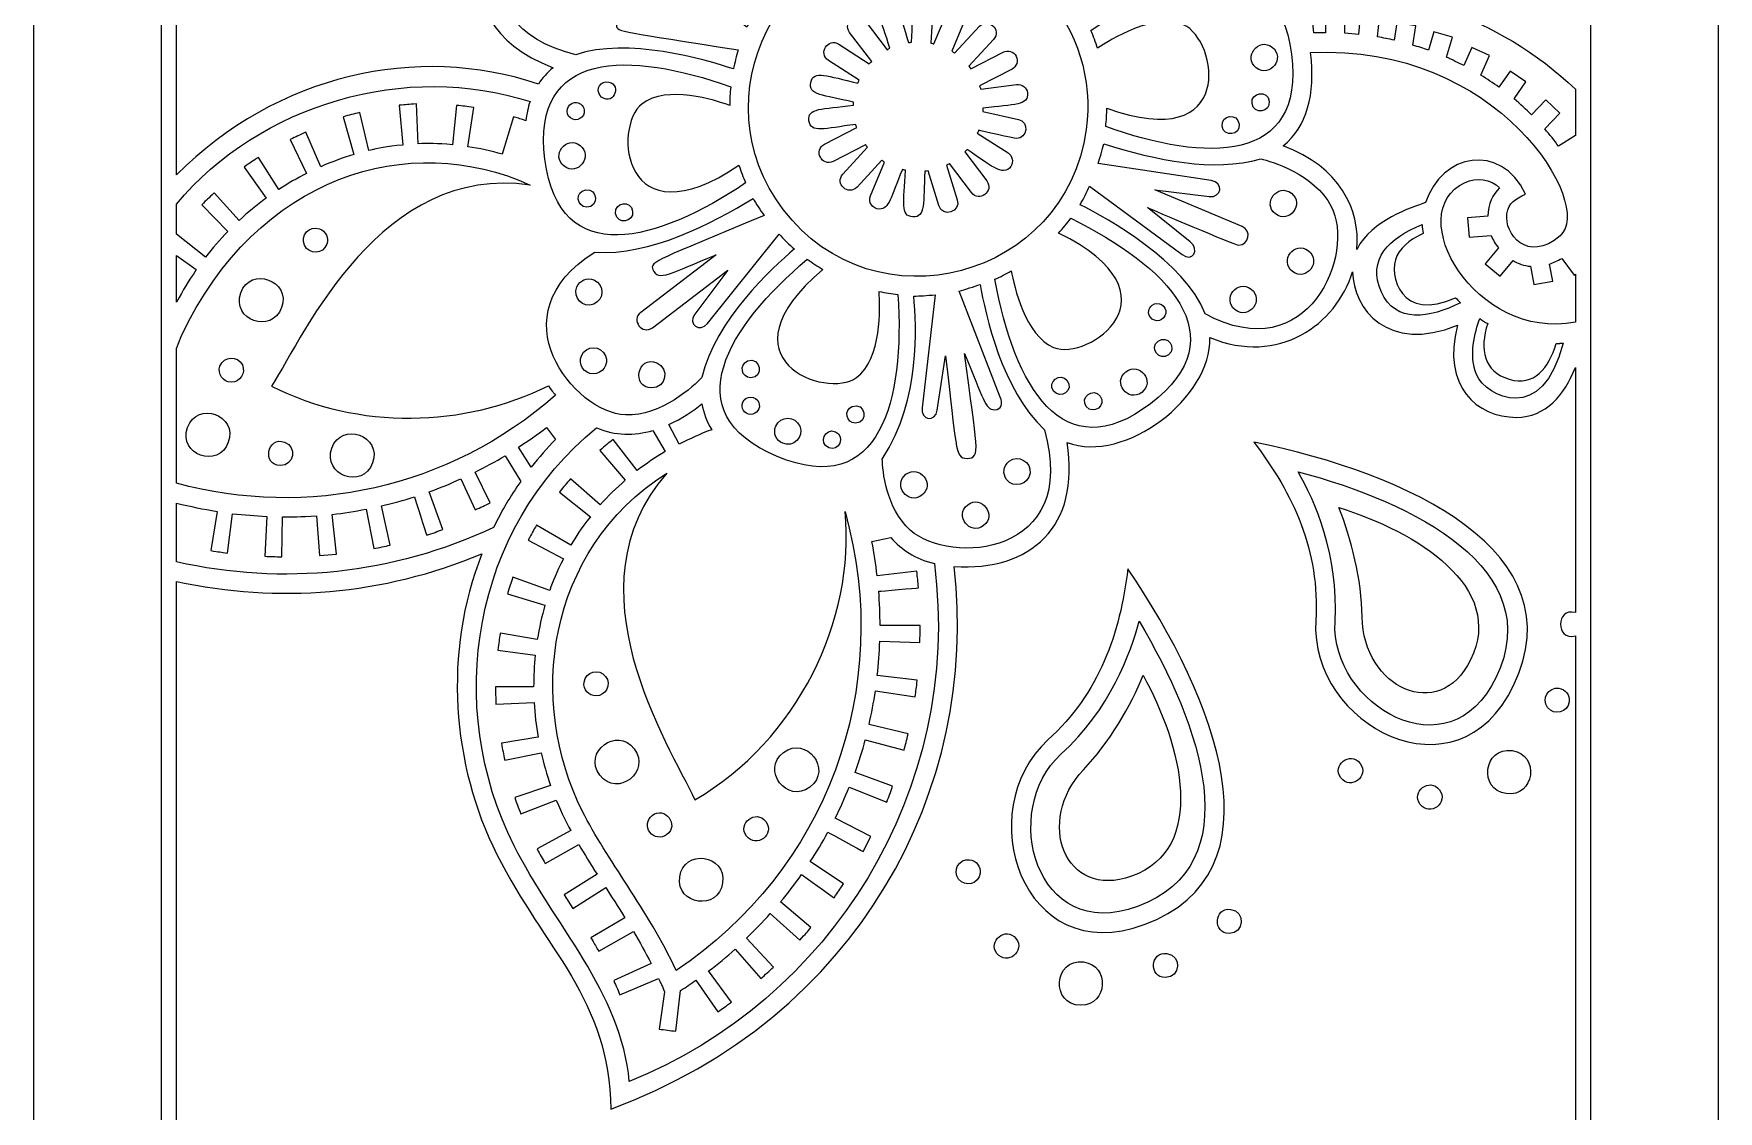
# Model space of a CAD drawing. Header units: inches. Extents: x 186 to 318, y 11 to 493.
# Drawn here: x 186.5 to 317.5, y 358.3 to 442 of the extents above; entities that cross this region are included whole.
import ezdxf

# ---------------------------------------------------------------- set-up
doc = ezdxf.new("R2010")
doc.units = ezdxf.units.IN
doc.header["$MEASUREMENT"] = 0
doc.layers.add('_U+0421_U+043B_U+043E_U+0439 1', color=7, linetype='Continuous')

msp = doc.modelspace()

# ---------------------------------------------------------------- linework, layer by layer
at = {"layer": '_U+0421_U+043B_U+043E_U+0439 1', "color": 1, "lineweight": 9, "true_color": 0xff0000}
msp.add_open_spline([(305.39, 493.2), (305.39, 493.2), (198.61, 493.2), (198.61, 493.2), (191.91, 493.2), (186.48, 487.77), (186.48, 481.07), (186.48, 481.07), (186.48, 22.93), (186.48, 22.93), (186.48, 16.23), (191.91, 10.8), (198.61, 10.8), (198.61, 10.8), (305.39, 10.8), (305.39, 10.8), (312.09, 10.8), (317.52, 16.23), (317.52, 22.93), (317.52, 22.93), (317.52, 481.07), (317.52, 481.07), (317.52, 487.77), (312.09, 493.2), (305.39, 493.2)], degree=3, knots=[0, 0, 0, 0, 1, 1, 1, 2, 2, 2, 3, 3, 3, 4, 4, 4, 5, 5, 5, 6, 6, 6, 7, 7, 7, 8, 8, 8, 8], dxfattribs=at)
at = {"layer": '_U+0421_U+043B_U+043E_U+0439 1', "color": 7, "lineweight": 9, "true_color": 0xffffff}
for points, knots in [([(307.6, 470.7), (307.6, 470.7), (307.6, 33.3), (307.6, 33.3), (307.6, 27.75), (304.88, 21.12), (296.82, 21.12), (296.82, 21.12), (207.18, 21.12), (207.18, 21.12), (201.24, 21.12), (196.4, 26.59), (196.4, 33.3), (196.4, 33.3), (196.4, 470.7), (196.4, 470.7), (196.4, 477.41), (201.23, 482.88), (207.18, 482.88), (207.18, 482.88), (296.82, 482.88), (296.82, 482.88), (302.77, 482.88), (307.6, 477.41), (307.6, 470.7)], [0, 0, 0, 0, 1, 1, 1, 2, 2, 2, 3, 3, 3, 4, 4, 4, 5, 5, 5, 6, 6, 6, 7, 7, 7, 8, 8, 8, 8]), ([(197.6, 458.47), (197.6, 458.47), (197.69, 458.66), (197.69, 458.66), (202.87, 456.3), (201.68, 450.78), (213.56, 447.51), (208.62, 445.12), (203.07, 443.02), (197.6, 442.73), (197.6, 442.73), (197.6, 431.06), (197.6, 431.06), (205.4, 438.85), (216.26, 441.29), (225.74, 438.1), (226.05, 438.59), (226.43, 439.01), (226.88, 439.38), (217.03, 443.1), (221.76, 453.14), (226.55, 454.74), (224.41, 455.78), (222.11, 459.57), (225.89, 462.97), (223.14, 462.69), (220.96, 463.65), (220.26, 466.33), (219.65, 468.7), (220.5, 470.66), (222.82, 471.9), (220.35, 472.57), (219.19, 474.18), (219.18, 476.34), (219.17, 478.8), (220.5, 480.58), (223.29, 481.16), (223.05, 481.32), (222.82, 481.49), (222.59, 481.68), (222.59, 481.68), (211.14, 481.68), (211.14, 481.68), (212.22, 479.8), (212.64, 477.65), (212.27, 475.64), (211.02, 468.82), (214.34, 463.07), (214.37, 463.01), (214.37, 463.01), (215.39, 461.29), (215.39, 461.29), (215.39, 461.29), (213.49, 461.92), (213.49, 461.92), (213, 462.08), (202, 465.8), (197.7, 472.21), (197.56, 471.06), (197.6, 471.93), (197.6, 458.47)], [0, 0, 0, 0, 1, 1, 1, 2, 2, 2, 3, 3, 3, 4, 4, 4, 5, 5, 5, 6, 6, 6, 7, 7, 7, 8, 8, 8, 9, 9, 9, 10, 10, 10, 11, 11, 11, 12, 12, 12, 13, 13, 13, 14, 14, 14, 15, 15, 15, 16, 16, 16, 17, 17, 17, 18, 18, 18, 19, 19, 19, 20, 20, 20, 20]), ([(227.08, 453.34), (223.06, 452.04), (218.84, 442.85), (228.65, 440.39), (232.59, 441.74), (238.72, 440.05), (240.91, 439.28), (241, 439.74), (241.15, 440.31), (241.29, 440.76), (232.39, 442.19), (231.78, 442.14), (231.81, 442.68), (231.86, 443.69), (232.83, 443.31), (236.86, 442.82), (230.16, 445.62), (229.25, 445.64), (229.67, 446.64), (230.09, 447.64), (230.74, 447.01), (237.44, 444.2), (237.44, 444.2), (234.12, 446.84), (234.12, 446.84), (233.34, 447.46), (234.08, 448.39), (234.86, 447.78), (234.86, 447.78), (241.96, 442.52), (241.96, 442.52), (242.15, 442.94), (242.46, 443.47), (242.69, 443.87), (240.55, 444.94), (234.71, 448.5), (232.96, 452.46), (232.21, 452.85), (229.56, 454.13), (227.08, 453.34)], [0, 0, 0, 0, 1, 1, 1, 2, 2, 2, 3, 3, 3, 4, 4, 4, 5, 5, 5, 6, 6, 6, 7, 7, 7, 8, 8, 8, 9, 9, 9, 10, 10, 10, 11, 11, 11, 12, 12, 12, 13, 13, 13, 13]), ([(255.27, 449.53), (244.42, 449.53), (238.19, 437.03), (244.78, 428.36), (251.9, 419), (266.78, 423.01), (268.35, 434.57), (269.43, 442.5), (263.27, 449.53), (255.27, 449.53)], [0, 0, 0, 0, 1, 1, 1, 2, 2, 2, 3, 3, 3, 3]), ([(284.31, 440.44), (283.21, 449.08), (275.55, 446.85), (268.71, 442.28), (268.91, 441.83), (269.08, 441.36), (269.23, 440.89), (270.23, 441.57), (273.67, 443.69), (275.92, 442.72), (278.59, 441.56), (280.1, 432.59), (269.95, 436.24), (269.95, 435.76), (269.93, 435.28), (269.87, 434.8), (277.64, 432.02), (285.4, 431.87), (284.31, 440.44)], [0, 0, 0, 0, 1, 1, 1, 2, 2, 2, 3, 3, 3, 4, 4, 4, 5, 5, 5, 6, 6, 6, 6]), ([(284.32, 445.04), (284.62, 444.58), (284.88, 444.07), (285.1, 443.5), (285.1, 443.5), (285.9, 443.58), (285.9, 443.58), (285.9, 443.58), (286.06, 442.08), (286.06, 442.08), (286.36, 442.09), (286.67, 442.1), (286.96, 442.1), (286.96, 442.1), (286.93, 443.58), (286.93, 443.58), (286.93, 443.58), (288.43, 443.61), (288.43, 443.61), (288.43, 443.61), (288.47, 442.06), (288.47, 442.06), (288.83, 442.04), (289.18, 442), (289.53, 441.97), (289.53, 441.97), (289.67, 443.39), (289.67, 443.39), (289.67, 443.39), (291.17, 443.24), (291.17, 443.24), (291.17, 443.24), (291.02, 441.78), (291.02, 441.78), (291.45, 441.7), (291.88, 441.61), (292.3, 441.52), (292.3, 441.52), (292.52, 442.87), (292.52, 442.87), (292.52, 442.87), (294, 442.63), (294, 442.63), (294, 442.63), (293.76, 441.13), (293.76, 441.13), (294.17, 441.01), (294.58, 440.88), (294.98, 440.74), (294.98, 440.74), (295.4, 442.17), (295.4, 442.17), (295.4, 442.17), (296.84, 441.75), (296.84, 441.75), (296.84, 441.75), (296.38, 440.19), (296.38, 440.19), (296.84, 439.98), (297.29, 439.77), (297.73, 439.55), (297.73, 439.55), (298.34, 440.94), (298.34, 440.94), (298.34, 440.94), (299.71, 440.34), (299.71, 440.34), (299.71, 440.34), (299.04, 438.8), (299.04, 438.8), (299.53, 438.5), (300, 438.19), (300.45, 437.87), (300.45, 437.87), (301.32, 439.12), (301.32, 439.12), (301.32, 439.12), (302.55, 438.27), (302.55, 438.27), (302.55, 438.27), (301.64, 436.95), (301.64, 436.95), (302.12, 436.55), (302.57, 436.14), (303, 435.72), (303, 435.72), (304.11, 436.88), (304.11, 436.88), (304.11, 436.88), (305.19, 435.84), (305.19, 435.84), (305.19, 435.84), (304.02, 434.62), (304.02, 434.62), (304.42, 434.17), (304.77, 433.72), (305.09, 433.27), (305.09, 433.27), (306.4, 434.1), (306.4, 434.1), (306.4, 434.1), (306.4, 437.7), (306.4, 437.7), (300.48, 443.4), (292.17, 446.15), (284.32, 445.04)], [0, 0, 0, 0, 1, 1, 1, 2, 2, 2, 3, 3, 3, 4, 4, 4, 5, 5, 5, 6, 6, 6, 7, 7, 7, 8, 8, 8, 9, 9, 9, 10, 10, 10, 11, 11, 11, 12, 12, 12, 13, 13, 13, 14, 14, 14, 15, 15, 15, 16, 16, 16, 17, 17, 17, 18, 18, 18, 19, 19, 19, 20, 20, 20, 21, 21, 21, 22, 22, 22, 23, 23, 23, 24, 24, 24, 25, 25, 25, 26, 26, 26, 27, 27, 27, 28, 28, 28, 29, 29, 29, 30, 30, 30, 31, 31, 31, 32, 32, 32, 33, 33, 33, 34, 34, 34, 35, 35, 35, 35]), ([(263.78, 437.43), (263.73, 437.84), (263.36, 438.12), (262.94, 438.08), (262.94, 438.08), (260.15, 437.72), (260.15, 437.72), (260.12, 437.8), (260.08, 437.88), (260.06, 437.96), (260.06, 437.96), (262.58, 439.26), (262.58, 439.26), (262.94, 439.45), (263.09, 439.9), (262.9, 440.27), (262.71, 440.64), (262.26, 440.78), (261.89, 440.59), (261.89, 440.59), (259.38, 439.3), (259.38, 439.3), (259.36, 439.32), (259.41, 439.27), (259.22, 439.5), (259.22, 439.5), (261.14, 441.58), (261.14, 441.58), (261.81, 442.31), (260.71, 443.33), (260.04, 442.6), (260.04, 442.6), (258.11, 440.52), (258.11, 440.52), (258.04, 440.56), (257.98, 440.62), (257.9, 440.67), (257.9, 440.67), (258.99, 443.27), (258.99, 443.27), (259.38, 444.18), (257.99, 444.76), (257.61, 443.85), (257.61, 443.85), (256.51, 441.23), (256.51, 441.23), (256.43, 441.25), (256.35, 441.27), (256.27, 441.29), (256.39, 443.8), (256.69, 444.86), (255.69, 444.91), (254.69, 444.96), (254.89, 443.88), (254.77, 441.37), (254.69, 441.36), (254.6, 441.34), (254.52, 441.33), (253.84, 443.51), (253.74, 444.84), (252.74, 444.53), (251.74, 444.22), (252.41, 443.07), (253.08, 440.9), (253, 440.87), (252.93, 440.81), (252.86, 440.77), (252.86, 440.77), (251.15, 443.02), (251.15, 443.02), (250.55, 443.81), (249.35, 442.91), (249.95, 442.12), (249.95, 442.12), (251.67, 439.86), (251.67, 439.86), (251.61, 439.8), (251.53, 439.75), (251.48, 439.68), (251.48, 439.68), (249.11, 441.21), (249.11, 441.21), (248.28, 441.75), (247.46, 440.49), (248.3, 439.95), (248.3, 439.95), (250.69, 438.41), (250.69, 438.41), (250.65, 438.33), (250.61, 438.26), (250.58, 438.18), (248.22, 438.71), (247.15, 439.24), (246.92, 438.24), (246.7, 437.24), (247.9, 437.25), (250.26, 436.71), (250.25, 436.63), (250.25, 436.55), (250.25, 436.46), (247.77, 436.15), (246.65, 436.26), (246.78, 435.26), (246.91, 434.26), (247.96, 434.66), (250.42, 434.97), (250.44, 434.89), (250.48, 434.81), (250.51, 434.73), (250.51, 434.73), (247.99, 433.43), (247.99, 433.43), (247.1, 432.98), (247.8, 431.65), (248.68, 432.1), (248.68, 432.1), (251.19, 433.39), (251.19, 433.39), (251.2, 433.38), (251.16, 433.42), (251.34, 433.19), (251.34, 433.19), (249.43, 431.11), (249.43, 431.11), (248.75, 430.39), (249.86, 429.37), (250.53, 430.1), (250.53, 430.1), (252.45, 432.18), (252.45, 432.18), (252.52, 432.13), (252.59, 432.07), (252.66, 432.03), (252.66, 432.03), (251.57, 429.43), (251.57, 429.43), (251.36, 428.93), (251.73, 428.39), (252.26, 428.39), (253.04, 428.39), (253.14, 429.29), (254.05, 431.46), (254.13, 431.44), (254.21, 431.42), (254.29, 431.41), (254.18, 428.89), (253.87, 427.84), (254.87, 427.79), (255.87, 427.71), (255.68, 428.9), (255.79, 431.33), (255.88, 431.34), (255.96, 431.34), (256.05, 431.35), (256.05, 431.35), (256.89, 428.66), (256.89, 428.66), (257.18, 427.71), (258.61, 428.16), (258.32, 429.1), (258.32, 429.1), (257.48, 431.8), (257.48, 431.8), (257.56, 431.84), (257.64, 431.87), (257.71, 431.92), (257.71, 431.92), (259.42, 429.67), (259.42, 429.67), (260.01, 428.89), (261.22, 429.78), (260.61, 430.58), (260.61, 430.58), (258.9, 432.83), (258.9, 432.83), (258.96, 432.89), (259.03, 432.95), (259.09, 433.01), (260.78, 431.92), (261.91, 430.81), (262.49, 431.71), (262.71, 432.06), (262.61, 432.53), (262.27, 432.75), (262.27, 432.75), (259.88, 434.29), (259.88, 434.29), (259.92, 434.36), (259.96, 434.44), (259.99, 434.52), (260.12, 434.49), (262.77, 433.87), (262.91, 433.87), (263.8, 433.87), (263.94, 435.16), (263.08, 435.36), (263.08, 435.36), (260.31, 435.98), (260.31, 435.98), (260.32, 436.07), (260.32, 436.15), (260.32, 436.23), (262.79, 436.55), (263.91, 436.43), (263.78, 437.43)], [0, 0, 0, 0, 1, 1, 1, 2, 2, 2, 3, 3, 3, 4, 4, 4, 5, 5, 5, 6, 6, 6, 7, 7, 7, 8, 8, 8, 9, 9, 9, 10, 10, 10, 11, 11, 11, 12, 12, 12, 13, 13, 13, 14, 14, 14, 15, 15, 15, 16, 16, 16, 17, 17, 17, 18, 18, 18, 19, 19, 19, 20, 20, 20, 21, 21, 21, 22, 22, 22, 23, 23, 23, 24, 24, 24, 25, 25, 25, 26, 26, 26, 27, 27, 27, 28, 28, 28, 29, 29, 29, 30, 30, 30, 31, 31, 31, 32, 32, 32, 33, 33, 33, 34, 34, 34, 35, 35, 35, 36, 36, 36, 37, 37, 37, 38, 38, 38, 39, 39, 39, 40, 40, 40, 41, 41, 41, 42, 42, 42, 43, 43, 43, 44, 44, 44, 45, 45, 45, 46, 46, 46, 47, 47, 47, 48, 48, 48, 49, 49, 49, 50, 50, 50, 51, 51, 51, 52, 52, 52, 53, 53, 53, 54, 54, 54, 55, 55, 55, 56, 56, 56, 57, 57, 57, 58, 58, 58, 59, 59, 59, 60, 60, 60, 61, 61, 61, 62, 62, 62, 63, 63, 63, 64, 64, 64, 65, 65, 65, 66, 66, 66, 67, 67, 67, 68, 68, 68, 68]), ([(282.82, 440.97), (281.76, 441.79), (280.52, 440.19), (281.58, 439.37), (282.64, 438.55), (283.88, 440.15), (282.82, 440.97)], [0, 0, 0, 0, 1, 1, 1, 2, 2, 2, 2]), ([(226.25, 432.26), (227.35, 423.6), (235.04, 425.86), (241.86, 430.42), (241.66, 430.87), (241.49, 431.33), (241.34, 431.8), (232.28, 425.71), (231.5, 434.79), (233.8, 436.57), (235.71, 438.05), (239.51, 436.85), (240.62, 436.45), (240.62, 436.93), (240.64, 437.41), (240.7, 437.89), (232.82, 440.71), (225.17, 440.77), (226.25, 432.26)], [0, 0, 0, 0, 1, 1, 1, 2, 2, 2, 3, 3, 3, 4, 4, 4, 5, 5, 5, 6, 6, 6, 6]), ([(283.68, 433.31), (288.07, 431.66), (289.68, 428.38), (289.41, 425.25), (289.42, 425.26), (289.42, 425.27), (289.42, 425.28), (290.49, 427.48), (293.72, 428.56), (294.75, 428.89), (295.97, 432.7), (300.6, 433.62), (302.52, 429.56), (301.74, 429.14), (301.22, 428.94), (301.08, 428.01), (300.84, 426.47), (302.69, 424.15), (305.21, 426.31), (307.95, 428.67), (300.42, 441.3), (285.8, 440.56), (286.21, 437.24), (285.5, 434.81), (283.68, 433.31)], [0, 0, 0, 0, 1, 1, 1, 2, 2, 2, 3, 3, 3, 4, 4, 4, 5, 5, 5, 6, 6, 6, 7, 7, 7, 8, 8, 8, 8]), ([(220.71, 436.29), (220.71, 436.29), (220.26, 433.24), (220.26, 433.24), (221.16, 433.1), (222.05, 432.91), (222.93, 432.65), (222.93, 432.65), (223.79, 435.57), (223.79, 435.57), (224.07, 435.49), (224.26, 435.43), (224.76, 435.26), (224.83, 435.78), (224.93, 436.28), (225.09, 436.74), (215.51, 439.88), (204.07, 436.57), (197.6, 428.78), (197.6, 428.78), (197.6, 426.43), (197.6, 426.43), (197.6, 426.43), (199.84, 424.65), (199.84, 424.65), (200.39, 425.35), (200.97, 426.02), (201.59, 426.65), (201.59, 426.65), (199.55, 428.72), (199.55, 428.72), (199.94, 429.1), (200.07, 429.24), (200.52, 429.64), (200.52, 429.64), (202.46, 427.5), (202.46, 427.5), (203.13, 428.12), (203.83, 428.7), (204.56, 429.23), (204.56, 429.23), (202.85, 431.66), (202.85, 431.66), (203.3, 431.98), (203.54, 432.14), (203.96, 432.41), (203.96, 432.41), (205.56, 429.92), (205.56, 429.92), (206.26, 430.38), (206.98, 430.79), (207.71, 431.16), (207.71, 431.16), (206.44, 433.8), (206.44, 433.8), (206.9, 434.02), (207.14, 434.14), (207.66, 434.36), (207.66, 434.36), (208.81, 431.68), (208.81, 431.68), (209.65, 432.05), (210.5, 432.37), (211.37, 432.63), (211.37, 432.63), (210.55, 435.56), (210.55, 435.56), (211.04, 435.7), (211.36, 435.78), (211.85, 435.89), (211.85, 435.89), (212.54, 432.94), (212.54, 432.94), (213.3, 433.12), (213.9, 433.24), (215.19, 433.37), (215.19, 433.37), (214.91, 436.46), (214.91, 436.46), (215.47, 436.51), (215.6, 436.53), (216.25, 436.56), (216.25, 436.56), (216.39, 433.47), (216.39, 433.47), (217.16, 433.5), (217.85, 433.5), (219.06, 433.39), (219.06, 433.39), (219.36, 436.45), (219.36, 436.45), (219.86, 436.4), (220.14, 436.37), (220.71, 436.29)], [0, 0, 0, 0, 1, 1, 1, 2, 2, 2, 3, 3, 3, 4, 4, 4, 5, 5, 5, 6, 6, 6, 7, 7, 7, 8, 8, 8, 9, 9, 9, 10, 10, 10, 11, 11, 11, 12, 12, 12, 13, 13, 13, 14, 14, 14, 15, 15, 15, 16, 16, 16, 17, 17, 17, 18, 18, 18, 19, 19, 19, 20, 20, 20, 21, 21, 21, 22, 22, 22, 23, 23, 23, 24, 24, 24, 25, 25, 25, 26, 26, 26, 27, 27, 27, 28, 28, 28, 29, 29, 29, 30, 30, 30, 31, 31, 31, 31]), ([(230.98, 438.29), (230.39, 438.22), (230.19, 437.46), (230.66, 437.1), (231.66, 436.33), (232.32, 438.29), (230.98, 438.29)], [0, 0, 0, 0, 1, 1, 1, 2, 2, 2, 2]), ([(229.31, 436.09), (229.26, 436.46), (228.92, 436.72), (228.56, 436.67), (227.97, 436.6), (227.76, 435.84), (228.23, 435.47), (228.7, 435.11), (229.38, 435.49), (229.31, 436.09)], [0, 0, 0, 0, 1, 1, 1, 2, 2, 2, 3, 3, 3, 3]), ([(281.25, 436.6), (281.37, 435.72), (282.7, 435.89), (282.59, 436.77), (282.48, 437.66), (281.14, 437.48), (281.25, 436.6)], [0, 0, 0, 0, 1, 1, 1, 2, 2, 2, 2]), ([(278.92, 434.83), (279.03, 433.95), (280.37, 434.12), (280.25, 435), (280.14, 435.9), (278.81, 435.7), (278.92, 434.83)], [0, 0, 0, 0, 1, 1, 1, 2, 2, 2, 2]), ([(197.6, 417.54), (197.6, 417.54), (197.6, 407.07), (197.6, 407.07), (207.81, 404.35), (218.66, 406.59), (227.08, 413.92), (226.76, 414.32), (226.99, 413.99), (226.52, 414.66), (219.99, 411.39), (211.73, 411.21), (204.99, 414.62), (207.64, 418.9), (213.49, 431.92), (225.11, 430.26), (215.73, 434.52), (203.86, 431.05), (197.95, 418.49), (197.95, 418.49), (197.6, 417.54), (197.6, 417.54)], [0, 0, 0, 0, 1, 1, 1, 2, 2, 2, 3, 3, 3, 4, 4, 4, 5, 5, 5, 6, 6, 6, 7, 7, 7, 7]), ([(227.74, 431.72), (228.8, 430.9), (230.04, 432.51), (228.98, 433.33), (227.92, 434.15), (226.68, 432.54), (227.74, 431.72)], [0, 0, 0, 0, 1, 1, 1, 2, 2, 2, 2]), ([(275.81, 424.85), (275.81, 424.85), (268.61, 430.17), (268.61, 430.17), (268.42, 429.75), (268.11, 429.13), (267.88, 428.73), (270.03, 427.66), (276, 424.34), (277.61, 420.24), (285.69, 415.87), (289.32, 425), (287.41, 428.6), (286.09, 431.1), (282.79, 432.08), (281.93, 432.3), (278.19, 431.23), (273.84, 432.19), (269.71, 433.46), (269.61, 433), (269.42, 432.38), (269.28, 431.93), (269.28, 431.93), (278.07, 430.61), (278.07, 430.61), (279.06, 430.49), (278.9, 429.24), (277.92, 429.36), (277.92, 429.36), (273.7, 429.88), (273.7, 429.88), (273.7, 429.88), (280.49, 427.03), (280.49, 427.03), (281.25, 426.72), (281.01, 425.59), (280.2, 425.59), (279.95, 425.59), (273.35, 428.4), (273.12, 428.5), (273.12, 428.5), (276.45, 425.85), (276.45, 425.85), (277.22, 425.24), (276.59, 424.24), (275.81, 424.85)], [0, 0, 0, 0, 1, 1, 1, 2, 2, 2, 3, 3, 3, 4, 4, 4, 5, 5, 5, 6, 6, 6, 7, 7, 7, 8, 8, 8, 9, 9, 9, 10, 10, 10, 11, 11, 11, 12, 12, 12, 13, 13, 13, 14, 14, 14, 15, 15, 15, 15]), ([(229.51, 428.54), (230.45, 428.54), (230.36, 430.01), (229.42, 429.88), (228.59, 429.77), (228.68, 428.54), (229.51, 428.54)], [0, 0, 0, 0, 1, 1, 1, 2, 2, 2, 2]), ([(283.07, 428.02), (284.13, 427.2), (285.38, 428.8), (284.31, 429.62), (283.25, 430.44), (282.01, 428.84), (283.07, 428.02)], [0, 0, 0, 0, 1, 1, 1, 2, 2, 2, 2]), ([(306.4, 419.59), (306.4, 419.59), (306.4, 423.34), (306.4, 423.34), (306.4, 423.34), (306.3, 423.26), (306.3, 423.26), (306.3, 423.26), (305.34, 424.56), (305.34, 424.56), (305.02, 424.36), (304.7, 424.22), (304.4, 424.12), (304.4, 424.12), (304.64, 422.78), (304.64, 422.78), (304.64, 422.78), (303.16, 422.52), (303.16, 422.52), (303.16, 422.52), (302.91, 423.94), (302.91, 423.94), (302.41, 423.99), (301.96, 424.15), (301.55, 424.38), (301.55, 424.38), (300.54, 423.17), (300.54, 423.17), (300.54, 423.17), (299.39, 424.13), (299.39, 424.13), (299.39, 424.13), (300.42, 425.37), (300.42, 425.37), (300.18, 425.67), (299.98, 426), (299.84, 426.34), (299.84, 426.34), (298.15, 426.2), (298.15, 426.2), (298.15, 426.2), (298.02, 427.7), (298.02, 427.7), (298.02, 427.7), (299.58, 427.83), (299.58, 427.83), (299.62, 428.81), (299.94, 429.5), (300.51, 430.05), (299.85, 430.7), (298.68, 430.88), (297.82, 430.46), (292.83, 428.09), (298.6, 418.11), (306.4, 419.59)], [0, 0, 0, 0, 1, 1, 1, 2, 2, 2, 3, 3, 3, 4, 4, 4, 5, 5, 5, 6, 6, 6, 7, 7, 7, 8, 8, 8, 9, 9, 9, 10, 10, 10, 11, 11, 11, 12, 12, 12, 13, 13, 13, 14, 14, 14, 15, 15, 15, 16, 16, 16, 17, 17, 17, 18, 18, 18, 18]), ([(243.29, 427.9), (243.02, 428.28), (242.67, 428.81), (242.44, 429.21), (239.25, 427.29), (234.39, 424.71), (230.14, 425.05), (222.31, 420.2), (228.52, 412.55), (232.51, 412.39), (235.33, 412.25), (237.86, 414.68), (238.46, 415.3), (239.52, 419.79), (243.89, 423.78), (245.65, 425.29), (245.3, 425.6), (244.78, 426.09), (244.46, 426.44), (244.46, 426.44), (238.89, 419.5), (238.89, 419.5), (238.3, 418.72), (237.31, 419.44), (237.91, 420.23), (237.91, 420.23), (240.47, 423.63), (240.47, 423.63), (240.47, 423.63), (234.61, 419.17), (234.61, 419.17), (233.82, 418.57), (232.91, 419.77), (233.7, 420.36), (233.7, 420.36), (239.56, 424.82), (239.56, 424.82), (236.03, 423.43), (235.05, 422.7), (234.64, 423.69), (234.38, 424.31), (235.1, 424.44), (243.29, 427.9)], [0, 0, 0, 0, 1, 1, 1, 2, 2, 2, 3, 3, 3, 4, 4, 4, 5, 5, 5, 6, 6, 6, 7, 7, 7, 8, 8, 8, 9, 9, 9, 10, 10, 10, 11, 11, 11, 12, 12, 12, 13, 13, 13, 14, 14, 14, 14]), ([(233.07, 428.22), (232.96, 429.1), (231.63, 428.93), (231.74, 428.05), (231.85, 427.16), (233.18, 427.34), (233.07, 428.22)], [0, 0, 0, 0, 1, 1, 1, 2, 2, 2, 2]), ([(273.34, 413.25), (280.22, 418.49), (274.61, 424), (267.15, 427.68), (266.86, 427.28), (266.54, 426.9), (266.2, 426.53), (276.01, 421.72), (268.49, 416.54), (265.82, 417.63), (263.6, 418.55), (262.74, 422.4), (262.52, 423.58), (262.1, 423.35), (261.68, 423.12), (261.24, 422.93), (262.75, 414.67), (266.52, 408.07), (273.34, 413.25)], [0, 0, 0, 0, 1, 1, 1, 2, 2, 2, 3, 3, 3, 4, 4, 4, 5, 5, 5, 6, 6, 6, 6]), ([(292.52, 424.76), (292.96, 425.65), (293.89, 426.19), (294.56, 426.48), (294.53, 426.72), (294.49, 426.96), (294.49, 427.19), (291.93, 426.17), (290.17, 424.48), (291.31, 421.94), (292.41, 419.48), (295.06, 419.89), (297.46, 421.11), (297.33, 421.23), (297.2, 421.37), (297.08, 421.5), (292.88, 419.55), (291.78, 423.22), (292.52, 424.76)], [0, 0, 0, 0, 1, 1, 1, 2, 2, 2, 3, 3, 3, 4, 4, 4, 5, 5, 5, 6, 6, 6, 6]), ([(209.28, 425.65), (209.45, 426.14), (209.21, 426.68), (208.71, 426.86), (207.93, 427.14), (207.19, 426.34), (207.55, 425.58), (207.9, 424.82), (209, 424.87), (209.28, 425.65)], [0, 0, 0, 0, 1, 1, 1, 2, 2, 2, 3, 3, 3, 3]), ([(284.4, 423.54), (285.46, 422.72), (286.7, 424.33), (285.64, 425.15), (284.58, 425.97), (283.34, 424.36), (284.4, 423.54)], [0, 0, 0, 0, 1, 1, 1, 2, 2, 2, 2]), ([(197.6, 424.78), (197.6, 424.78), (197.6, 421.16), (197.6, 421.16), (198.12, 422.13), (198.48, 422.74), (199.13, 423.68), (199.13, 423.68), (197.6, 424.78), (197.6, 424.78)], [0, 0, 0, 0, 1, 1, 1, 2, 2, 2, 3, 3, 3, 3]), ([(306.4, 397.02), (306.4, 397.02), (306.4, 416.07), (306.4, 416.07), (305.56, 413.95), (304.11, 412.2), (301.82, 412.2), (298.74, 412.2), (296, 414.6), (297.23, 419.36), (291.79, 417.15), (289.13, 420.63), (289.07, 423.51), (287.79, 419.4), (283.33, 416.19), (277.97, 418.41), (278.14, 413.77), (271.38, 408.55), (266.86, 410.24), (267.93, 403.72), (264.04, 400.21), (258.07, 400.6), (260.09, 383.33), (250.6, 365.51), (231.37, 358.42), (231.29, 366.97), (226.22, 370.85), (222.51, 378.22), (218.99, 385.21), (218.33, 393.92), (221.34, 401.59), (213.61, 398.36), (205.48, 397.74), (197.6, 399.44), (197.6, 399.44), (197.6, 108.62), (197.6, 108.62), (198.05, 109.04), (198.67, 108.92), (198.98, 108.51), (199.66, 107.61), (198.46, 106.46), (197.6, 107.28), (197.6, 107.28), (197.6, 86.9), (197.6, 86.9), (197.98, 88.22), (198.79, 90.22), (200.38, 91.24), (202.94, 92.86), (208.86, 91.33), (207.15, 84.71), (208.4, 85.22), (210.18, 85.7), (211.78, 85.22), (213.51, 84.69), (215.29, 82.83), (215.47, 80.77), (216.41, 83.34), (218.43, 85.49), (220.45, 86.14), (222.73, 86.87), (225.02, 86.24), (226.41, 85.66), (226.24, 90.31), (233, 95.52), (237.52, 93.84), (236.44, 100.42), (240.46, 103.87), (246.31, 103.49), (244.29, 120.89), (253.86, 138.59), (273.01, 145.65), (273.09, 137.12), (278.17, 133.18), (281.87, 125.85), (285.42, 118.79), (286.03, 110.07), (283.04, 102.48), (290.53, 105.6), (298.5, 106.33), (306.4, 104.71), (306.4, 104.71), (306.4, 395.22), (306.4, 395.22), (304.84, 394.8), (304.87, 397.44), (306.4, 397.02)], [0, 0, 0, 0, 1, 1, 1, 2, 2, 2, 3, 3, 3, 4, 4, 4, 5, 5, 5, 6, 6, 6, 7, 7, 7, 8, 8, 8, 9, 9, 9, 10, 10, 10, 11, 11, 11, 12, 12, 12, 13, 13, 13, 14, 14, 14, 15, 15, 15, 16, 16, 16, 17, 17, 17, 18, 18, 18, 19, 19, 19, 20, 20, 20, 21, 21, 21, 22, 22, 22, 23, 23, 23, 24, 24, 24, 25, 25, 25, 26, 26, 26, 27, 27, 27, 28, 28, 28, 29, 29, 29, 29]), ([(205.76, 420.73), (206.52, 422.83), (203.35, 423.97), (202.59, 421.88), (201.83, 419.77), (205, 418.63), (205.76, 420.73)], [0, 0, 0, 0, 1, 1, 1, 2, 2, 2, 2]), ([(247.86, 423.7), (247.45, 423.95), (247.04, 424.2), (246.65, 424.49), (240.51, 419.28), (236.24, 412.54), (244.31, 409.16), (252.38, 405.78), (254.23, 413.62), (253.71, 421.75), (253.21, 421.8), (252.73, 421.89), (252.24, 421.99), (252.33, 420.79), (252.45, 416.75), (250.48, 415.29), (248.16, 413.57), (239.6, 416.71), (247.86, 423.7)], [0, 0, 0, 0, 1, 1, 1, 2, 2, 2, 3, 3, 3, 4, 4, 4, 5, 5, 5, 6, 6, 6, 6]), ([(230.05, 421), (230.88, 421.35), (230.89, 422.53), (230.06, 422.88), (229.54, 423.1), (228.94, 422.85), (228.73, 422.34), (228.38, 421.51), (229.21, 420.66), (230.05, 421)], [0, 0, 0, 0, 1, 1, 1, 2, 2, 2, 3, 3, 3, 3]), ([(265.1, 411.24), (261.78, 414.31), (260.53, 420.22), (260.09, 422.53), (259.65, 422.39), (258.91, 422.11), (258.46, 422.01), (258.46, 422.01), (261.66, 413.78), (261.66, 413.78), (261.87, 413.29), (261.78, 412.79), (261.24, 412.79), (260.44, 412.79), (260.38, 413.67), (258.89, 417.16), (259.83, 409.79), (260.22, 409.01), (259.08, 409.01), (258.08, 409.01), (258.3, 409.9), (257.4, 416.97), (257.4, 416.97), (256.77, 412.77), (256.77, 412.77), (256.63, 411.79), (255.45, 411.96), (255.6, 412.95), (255.6, 412.95), (256.6, 421.73), (256.6, 421.73), (255.94, 421.67), (255.38, 421.63), (254.95, 421.63), (255.1, 419.23), (255.56, 413.78), (252.49, 408.94), (252.52, 408.08), (252.75, 405.17), (254.67, 403.43), (257.72, 400.67), (267.88, 401.4), (265.1, 411.24)], [0, 0, 0, 0, 1, 1, 1, 2, 2, 2, 3, 3, 3, 4, 4, 4, 5, 5, 5, 6, 6, 6, 7, 7, 7, 8, 8, 8, 9, 9, 9, 10, 10, 10, 11, 11, 11, 12, 12, 12, 13, 13, 13, 14, 14, 14, 14]), ([(279.94, 420.56), (281, 419.74), (282.24, 421.35), (281.18, 422.17), (280.12, 422.98), (278.88, 421.38), (279.94, 420.56)], [0, 0, 0, 0, 1, 1, 1, 2, 2, 2, 2]), ([(274.54, 420.29), (274.62, 420.88), (273.95, 421.28), (273.47, 420.92), (273.17, 420.7), (273.12, 420.27), (273.34, 419.98), (273.7, 419.5), (274.46, 419.7), (274.54, 420.29)], [0, 0, 0, 0, 1, 1, 1, 2, 2, 2, 3, 3, 3, 3]), ([(299.58, 419.49), (299.37, 419.61), (299.16, 419.74), (298.96, 419.88), (298.58, 418.82), (298.09, 416.95), (298.71, 415.54), (299.49, 413.75), (303.87, 411.59), (305.45, 417.97), (305.05, 417.96), (305.34, 417.94), (304.9, 417.95), (304.36, 416.02), (303.18, 414.59), (301.26, 415.16), (299.27, 415.75), (298.94, 417.51), (299.58, 419.49)], [0, 0, 0, 0, 1, 1, 1, 2, 2, 2, 3, 3, 3, 4, 4, 4, 5, 5, 5, 6, 6, 6, 6]), ([(273.94, 418.13), (273.23, 417.59), (274.05, 416.52), (274.75, 417.06), (275.46, 417.6), (274.65, 418.66), (273.94, 418.13)], [0, 0, 0, 0, 1, 1, 1, 2, 2, 2, 2]), ([(201.85, 414.93), (202.54, 414.93), (203, 415.64), (202.71, 416.27), (202.35, 417.03), (201.26, 416.97), (200.97, 416.19), (200.75, 415.58), (201.21, 414.93), (201.85, 414.93)], [0, 0, 0, 0, 1, 1, 1, 2, 2, 2, 3, 3, 3, 3]), ([(229.08, 416.99), (229.08, 416.99), (229.08, 416.99), (229.08, 416.99), (228.8, 416.32), (229.29, 415.58), (230.01, 415.58), (230.74, 415.58), (231.23, 416.31), (230.96, 416.98), (230.62, 417.81), (229.43, 417.82), (229.08, 416.99)], [0, 0, 0, 0, 1, 1, 1, 2, 2, 2, 3, 3, 3, 4, 4, 4, 4]), ([(234.56, 414.49), (235.66, 414.49), (235.97, 416.01), (234.95, 416.44), (233.46, 417.07), (232.92, 414.49), (234.56, 414.49)], [0, 0, 0, 0, 1, 1, 1, 2, 2, 2, 2]), ([(242.26, 415.28), (243.34, 415.28), (243, 416.98), (242.01, 416.58), (241.34, 416.31), (241.52, 415.28), (242.26, 415.28)], [0, 0, 0, 0, 1, 1, 1, 2, 2, 2, 2]), ([(265.81, 414.24), (266.35, 413.53), (267.42, 414.34), (266.88, 415.06), (266.35, 415.76), (265.27, 414.95), (265.81, 414.24)], [0, 0, 0, 0, 1, 1, 1, 2, 2, 2, 2]), ([(272.67, 414.14), (273.75, 414.96), (272.49, 416.55), (271.44, 415.75), (270.37, 414.94), (271.6, 413.32), (272.67, 414.14)], [0, 0, 0, 0, 1, 1, 1, 2, 2, 2, 2]), ([(269.43, 413.85), (268.89, 414.56), (267.83, 413.74), (268.36, 413.04), (268.89, 412.34), (269.97, 413.14), (269.43, 413.85)], [0, 0, 0, 0, 1, 1, 1, 2, 2, 2, 2]), ([(201.62, 410.26), (202.38, 412.36), (199.21, 413.52), (198.45, 411.41), (197.68, 409.27), (200.87, 408.19), (201.62, 410.26)], [0, 0, 0, 0, 1, 1, 1, 2, 2, 2, 2]), ([(236.68, 410.11), (237.5, 410.53), (238.34, 410.92), (239.22, 411.24), (238.84, 411.87), (238.58, 412.54), (238.46, 413.26), (237.8, 412.72), (236.91, 412.11), (235.88, 411.64), (235.88, 411.64), (236.68, 410.11), (236.68, 410.11)], [0, 0, 0, 0, 1, 1, 1, 2, 2, 2, 3, 3, 3, 4, 4, 4, 4]), ([(241.64, 413.37), (241.64, 413.37), (241.64, 413.37), (241.64, 413.37), (241.45, 412.92), (241.78, 412.43), (242.26, 412.43), (242.74, 412.43), (243.06, 412.92), (242.88, 413.36), (242.65, 413.91), (241.87, 413.92), (241.64, 413.37)], [0, 0, 0, 0, 1, 1, 1, 2, 2, 2, 3, 3, 3, 4, 4, 4, 4]), ([(250.4, 411.75), (251.48, 411.75), (251.14, 413.44), (250.15, 413.05), (249.48, 412.77), (249.67, 411.75), (250.4, 411.75)], [0, 0, 0, 0, 1, 1, 1, 2, 2, 2, 2]), ([(212.84, 408.66), (213.6, 410.76), (210.43, 411.91), (209.67, 409.81), (208.91, 407.71), (212.08, 406.57), (212.84, 408.66)], [0, 0, 0, 0, 1, 1, 1, 2, 2, 2, 2]), ([(244.2, 411.51), (243.98, 411), (244.22, 410.4), (244.74, 410.18), (245.57, 409.83), (246.41, 410.67), (246.07, 411.51), (245.73, 412.34), (244.54, 412.34), (244.2, 411.51), (244.2, 411.51), (244.2, 411.51), (244.2, 411.51)], [0, 0, 0, 0, 1, 1, 1, 2, 2, 2, 3, 3, 3, 4, 4, 4, 4]), ([(205.68, 408.45), (206.73, 408.45), (206.99, 409.92), (206, 410.27), (204.63, 410.77), (204.22, 408.45), (205.68, 408.45)], [0, 0, 0, 0, 1, 1, 1, 2, 2, 2, 2]), ([(223.85, 378.89), (226.87, 372.91), (232.23, 367.43), (232.81, 360.57), (248.43, 366.83), (258.8, 383.21), (256.54, 400.83), (255.01, 401.22), (253.99, 401.91), (253.15, 402.85), (253.15, 402.85), (251.68, 402.54), (251.68, 402.54), (251.85, 401.66), (251.99, 400.78), (252.09, 399.89), (252.09, 399.89), (255.17, 400.25), (255.17, 400.25), (255.24, 399.69), (255.26, 399.5), (255.31, 398.95), (255.11, 398.93), (252.41, 398.69), (252.21, 398.68), (252.28, 397.79), (252.31, 396.9), (252.32, 396.01), (252.32, 396.01), (255.43, 396.02), (255.43, 396.02), (255.43, 395.52), (255.43, 395.23), (255.41, 394.7), (255.41, 394.7), (252.29, 394.8), (252.29, 394.8), (252.26, 393.91), (252.2, 393.02), (252.1, 392.14), (252.1, 392.14), (255.21, 391.78), (255.21, 391.78), (255.14, 391.17), (255.11, 390.98), (255.04, 390.48), (255.04, 390.48), (251.95, 390.93), (251.95, 390.93), (251.82, 390.05), (251.66, 389.17), (251.46, 388.31), (251.46, 388.31), (254.5, 387.6), (254.5, 387.6), (254.38, 387.09), (254.29, 386.75), (254.18, 386.32), (254.18, 386.32), (251.17, 387.12), (251.17, 387.12), (250.94, 386.27), (250.67, 385.42), (250.37, 384.59), (250.37, 384.59), (253.29, 383.52), (253.29, 383.52), (253.11, 383.01), (253.03, 382.81), (252.83, 382.29), (252.83, 382.29), (249.91, 383.46), (249.91, 383.46), (249.58, 382.63), (249.22, 381.83), (248.82, 381.03), (248.82, 381.03), (251.61, 379.62), (251.61, 379.62), (251.61, 379.62), (251, 378.45), (251, 378.45), (250.83, 378.54), (248.44, 379.85), (248.26, 379.95), (247.83, 379.17), (247.38, 378.41), (246.89, 377.66), (246.89, 377.66), (249.48, 375.94), (249.48, 375.94), (249.16, 375.45), (249.07, 375.34), (248.74, 374.86), (248.58, 374.97), (246.37, 376.54), (246.21, 376.65), (245.69, 375.93), (245.15, 375.22), (244.58, 374.54), (244.58, 374.54), (246.94, 372.54), (246.94, 372.54), (246.64, 372.18), (246.55, 372.09), (246.08, 371.55), (246.08, 371.55), (243.77, 373.62), (243.77, 373.62), (243.18, 372.96), (242.57, 372.32), (241.92, 371.71), (241.92, 371.71), (244.02, 369.46), (244.02, 369.46), (243.69, 369.15), (243.38, 368.87), (243.05, 368.58), (243.05, 368.58), (241.04, 370.85), (241.04, 370.85), (240.38, 370.26), (239.69, 369.7), (238.98, 369.16), (238.98, 369.16), (240.76, 366.74), (240.76, 366.74), (240.29, 366.4), (240.16, 366.3), (239.69, 365.98), (239.69, 365.98), (237.98, 368.45), (237.98, 368.45), (237.59, 368.18), (237.21, 367.9), (236.8, 367.64), (236.8, 367.64), (236.43, 364.48), (236.43, 364.48), (235.99, 364.53), (235.57, 364.58), (235.13, 364.65), (235.13, 364.65), (235.56, 367.55), (235.56, 367.55), (235.22, 368.33), (235.39, 367.91), (235.08, 368.58), (235.08, 368.58), (232.07, 367.32), (232.07, 367.32), (231.85, 367.84), (231.81, 367.93), (231.6, 368.41), (231.6, 368.41), (234.52, 369.74), (234.52, 369.74), (234.08, 370.59), (233.62, 371.41), (233.13, 372.22), (233.13, 372.22), (230.43, 370.69), (230.43, 370.69), (230.1, 371.27), (230.12, 371.23), (229.82, 371.74), (229.82, 371.74), (232.47, 373.3), (232.47, 373.3), (231.96, 374.12), (231.36, 375.05), (230.98, 375.64), (230.98, 375.64), (228.41, 374.02), (228.41, 374.02), (228.41, 374.02), (227.74, 375.09), (227.74, 375.09), (227.74, 375.09), (230.3, 376.69), (230.3, 376.69), (229.8, 377.47), (229.32, 378.24), (228.88, 379), (228.88, 379), (226.27, 377.51), (226.27, 377.51), (226.03, 377.93), (225.88, 378.19), (225.64, 378.65), (225.64, 378.65), (228.27, 380.07), (228.27, 380.07), (227.84, 380.85), (227.61, 381.28), (227.12, 382.45), (227.12, 382.45), (224.37, 381.38), (224.37, 381.38), (224.14, 381.96), (224.07, 382.16), (223.91, 382.64), (223.91, 382.64), (226.69, 383.59), (226.69, 383.59), (226.4, 384.42), (226.15, 385.27), (225.96, 386.13), (225.96, 386.13), (223.12, 385.55), (223.12, 385.55), (223.02, 386.02), (222.95, 386.35), (222.87, 386.86), (223.06, 386.89), (225.52, 387.3), (225.72, 387.33), (225.56, 388.23), (225.46, 389.13), (225.41, 390.03), (225.41, 390.03), (222.44, 389.91), (222.44, 389.91), (222.41, 390.47), (222.41, 390.76), (222.41, 391.25), (222.41, 391.25), (225.37, 391.25), (225.37, 391.25), (225.37, 392.08), (225.41, 392.9), (225.49, 393.72), (225.49, 393.72), (222.58, 394.09), (222.58, 394.09), (222.66, 394.71), (222.69, 394.92), (222.78, 395.41), (222.78, 395.41), (225.65, 394.93), (225.65, 394.93), (225.8, 395.83), (226, 396.72), (226.25, 397.6), (226.25, 397.6), (223.34, 398.49), (223.34, 398.49), (223.49, 398.99), (223.6, 399.31), (223.76, 399.77), (223.76, 399.77), (226.62, 398.75), (226.62, 398.75), (226.88, 399.49), (227.11, 400.07), (227.69, 401.21), (227.69, 401.21), (224.95, 402.65), (224.95, 402.65), (225.21, 403.15), (225.34, 403.39), (225.59, 403.83), (225.59, 403.83), (228.27, 402.27), (228.27, 402.27), (228.67, 402.95), (229.02, 403.5), (229.78, 404.47), (229.78, 404.47), (227.37, 406.39), (227.37, 406.39), (227.75, 406.86), (227.87, 407), (228.24, 407.42), (228.24, 407.42), (230.54, 405.4), (230.54, 405.4), (231.15, 406.08), (231.81, 406.72), (232.5, 407.31), (232.5, 407.31), (230.51, 409.62), (230.51, 409.62), (230.94, 410), (231.19, 410.2), (231.56, 410.48), (231.56, 410.48), (233.43, 408.07), (233.43, 408.07), (234.13, 408.6), (234.85, 409.09), (235.61, 409.54), (235.61, 409.54), (234.65, 411.18), (234.65, 411.18), (233.17, 410.76), (231.73, 410.77), (230.27, 411.38), (220.6, 403.58), (218.37, 389.78), (223.85, 378.89)], [0, 0, 0, 0, 1, 1, 1, 2, 2, 2, 3, 3, 3, 4, 4, 4, 5, 5, 5, 6, 6, 6, 7, 7, 7, 8, 8, 8, 9, 9, 9, 10, 10, 10, 11, 11, 11, 12, 12, 12, 13, 13, 13, 14, 14, 14, 15, 15, 15, 16, 16, 16, 17, 17, 17, 18, 18, 18, 19, 19, 19, 20, 20, 20, 21, 21, 21, 22, 22, 22, 23, 23, 23, 24, 24, 24, 25, 25, 25, 26, 26, 26, 27, 27, 27, 28, 28, 28, 29, 29, 29, 30, 30, 30, 31, 31, 31, 32, 32, 32, 33, 33, 33, 34, 34, 34, 35, 35, 35, 36, 36, 36, 37, 37, 37, 38, 38, 38, 39, 39, 39, 40, 40, 40, 41, 41, 41, 42, 42, 42, 43, 43, 43, 44, 44, 44, 45, 45, 45, 46, 46, 46, 47, 47, 47, 48, 48, 48, 49, 49, 49, 50, 50, 50, 51, 51, 51, 52, 52, 52, 53, 53, 53, 54, 54, 54, 55, 55, 55, 56, 56, 56, 57, 57, 57, 58, 58, 58, 59, 59, 59, 60, 60, 60, 61, 61, 61, 62, 62, 62, 63, 63, 63, 64, 64, 64, 65, 65, 65, 66, 66, 66, 67, 67, 67, 68, 68, 68, 69, 69, 69, 70, 70, 70, 71, 71, 71, 72, 72, 72, 73, 73, 73, 74, 74, 74, 75, 75, 75, 76, 76, 76, 77, 77, 77, 78, 78, 78, 79, 79, 79, 80, 80, 80, 81, 81, 81, 82, 82, 82, 83, 83, 83, 84, 84, 84, 85, 85, 85, 86, 86, 86, 87, 87, 87, 88, 88, 88, 89, 89, 89, 90, 90, 90, 91, 91, 91, 92, 92, 92, 93, 93, 93, 94, 94, 94, 95, 95, 95, 96, 96, 96, 97, 97, 97, 98, 98, 98, 99, 99, 99, 100, 100, 100, 100]), ([(227.08, 410.49), (227.08, 410.49), (226.37, 411.4), (226.37, 411.4), (225.66, 410.86), (224.93, 410.36), (224.18, 409.87), (224.18, 409.87), (225.18, 408.33), (225.18, 408.33), (225.78, 409.08), (226.41, 409.81), (227.08, 410.49)], [0, 0, 0, 0, 1, 1, 1, 2, 2, 2, 3, 3, 3, 4, 4, 4, 4]), ([(248.32, 409.84), (249.13, 409.5), (249.66, 410.73), (248.84, 411.08), (248.02, 411.42), (247.49, 410.18), (248.32, 409.84)], [0, 0, 0, 0, 1, 1, 1, 2, 2, 2, 2]), ([(286.21, 396.4), (286.54, 401.83), (284.46, 406.25), (281.39, 410.28), (293.41, 407.84), (306.56, 401.76), (301.59, 391.35), (297.24, 382.22), (285.72, 388.25), (286.21, 396.4)], [0, 0, 0, 0, 1, 1, 1, 2, 2, 2, 3, 3, 3, 3]), ([(197.6, 405.53), (197.6, 405.53), (197.6, 400.96), (197.6, 400.96), (205.88, 399.11), (214.38, 399.95), (222.25, 403.64), (222.87, 404.89), (223.57, 406.09), (224.36, 407.22), (224.36, 407.22), (223.15, 409.22), (223.15, 409.22), (222.39, 408.76), (221.61, 408.34), (220.82, 407.94), (220.82, 407.94), (222, 405.56), (222, 405.56), (221.54, 405.33), (221.28, 405.21), (220.82, 405), (220.82, 405), (219.71, 407.42), (219.71, 407.42), (218.9, 407.05), (218.08, 406.71), (217.25, 406.4), (217.25, 406.4), (218.3, 403.47), (218.3, 403.47), (217.9, 403.33), (217.51, 403.19), (217.05, 403.05), (216.99, 403.23), (216.15, 405.83), (216.09, 406.02), (215.24, 405.75), (214.39, 405.51), (213.53, 405.31), (213.53, 405.31), (214.22, 402.27), (214.22, 402.27), (213.8, 402.17), (213.35, 402.08), (212.93, 402), (212.93, 402), (212.33, 405.06), (212.33, 405.06), (211.46, 404.89), (210.59, 404.75), (209.7, 404.65), (209.7, 404.65), (210.03, 401.56), (210.03, 401.56), (210.03, 401.56), (208.71, 401.45), (208.71, 401.45), (208.71, 401.45), (208.49, 404.55), (208.49, 404.55), (207.17, 404.46), (206.6, 404.46), (205.83, 404.46), (205.83, 404.46), (205.79, 401.36), (205.79, 401.36), (205.26, 401.37), (204.97, 401.38), (204.47, 401.4), (204.47, 401.4), (204.61, 404.5), (204.61, 404.5), (203.72, 404.54), (202.84, 404.61), (201.95, 404.71), (201.95, 404.71), (201.55, 401.65), (201.55, 401.65), (201.01, 401.72), (200.93, 401.74), (200.25, 401.84), (200.25, 401.84), (200.74, 404.89), (200.74, 404.89), (199.69, 405.06), (198.64, 405.27), (197.6, 405.53)], [0, 0, 0, 0, 1, 1, 1, 2, 2, 2, 3, 3, 3, 4, 4, 4, 5, 5, 5, 6, 6, 6, 7, 7, 7, 8, 8, 8, 9, 9, 9, 10, 10, 10, 11, 11, 11, 12, 12, 12, 13, 13, 13, 14, 14, 14, 15, 15, 15, 16, 16, 16, 17, 17, 17, 18, 18, 18, 19, 19, 19, 20, 20, 20, 21, 21, 21, 22, 22, 22, 23, 23, 23, 24, 24, 24, 25, 25, 25, 26, 26, 26, 27, 27, 27, 28, 28, 28, 29, 29, 29, 29]), ([(263.98, 407.85), (264.1, 408.74), (263.07, 409.33), (262.35, 408.79), (261.91, 408.45), (261.82, 407.81), (262.16, 407.37), (262.7, 406.65), (263.85, 406.95), (263.98, 407.85)], [0, 0, 0, 0, 1, 1, 1, 2, 2, 2, 3, 3, 3, 3]), ([(235.72, 407.85), (226.28, 401.83), (224.89, 390.05), (229.17, 381.57), (231.04, 377.85), (234.26, 373.91), (236.46, 369.2), (248.1, 376.99), (253.45, 391.1), (249.59, 404.88), (250.41, 396.41), (245.9, 387.11), (237.91, 382.47), (235.86, 386.81), (227.92, 398.99), (235.72, 407.85)], [0, 0, 0, 0, 1, 1, 1, 2, 2, 2, 3, 3, 3, 4, 4, 4, 5, 5, 5, 5]), ([(254.33, 407.77), (253.26, 406.96), (254.49, 405.34), (255.56, 406.15), (256.65, 406.98), (255.38, 408.57), (254.33, 407.77)], [0, 0, 0, 0, 1, 1, 1, 2, 2, 2, 2]), ([(300.24, 392), (304.26, 400.43), (293.85, 405.57), (284.84, 407.97), (286.11, 405.76), (288.02, 401.5), (287.71, 396.32), (287.33, 389.88), (296.59, 384.34), (300.24, 392)], [0, 0, 0, 0, 1, 1, 1, 2, 2, 2, 3, 3, 3, 3]), ([(260.37, 403.78), (261.44, 404.6), (260.2, 406.21), (259.14, 405.4), (258.07, 404.58), (259.31, 402.97), (260.37, 403.78)], [0, 0, 0, 0, 1, 1, 1, 2, 2, 2, 2]), ([(288, 405.18), (288.97, 402.85), (289.78, 399.55), (289.81, 396.69), (289.88, 391.19), (295.83, 388.38), (298.25, 393.35), (301.02, 399.01), (294.07, 403.32), (288, 405.18)], [0, 0, 0, 0, 1, 1, 1, 2, 2, 2, 3, 3, 3, 3]), ([(272.87, 372.77), (263.38, 369.26), (259.35, 381.63), (265.37, 387.12), (269.38, 390.77), (270.98, 395.39), (271.59, 400.42), (278.54, 390.24), (283.67, 376.76), (272.87, 372.77)], [0, 0, 0, 0, 1, 1, 1, 2, 2, 2, 3, 3, 3, 3]), ([(272.46, 396.36), (271.83, 393.9), (270.23, 389.51), (266.39, 386.01), (261.63, 381.68), (264.38, 371.24), (272.35, 374.18), (281.1, 377.41), (277.27, 388.32), (272.46, 396.36)], [0, 0, 0, 0, 1, 1, 1, 2, 2, 2, 3, 3, 3, 3]), ([(230.97, 392.06), (230.46, 392.72), (229.4, 392.44), (229.29, 391.61), (229.21, 391.04), (229.65, 390.55), (230.22, 390.55), (231, 390.55), (231.44, 391.44), (230.97, 392.06)], [0, 0, 0, 0, 1, 1, 1, 2, 2, 2, 3, 3, 3, 3]), ([(272.77, 392.16), (271.86, 389.82), (270.11, 386.87), (268.15, 384.81), (264.37, 380.83), (266.66, 374.66), (271.88, 376.53), (277.82, 378.67), (275.79, 386.71), (272.77, 392.16)], [0, 0, 0, 0, 1, 1, 1, 2, 2, 2, 3, 3, 3, 3]), ([(304.24, 389.65), (304.24, 389.65), (304.24, 389.65), (304.24, 389.65), (304.75, 388.98), (305.81, 389.26), (305.92, 390.09), (305.99, 390.61), (305.63, 391.08), (305.12, 391.15), (304.3, 391.26), (303.74, 390.31), (304.24, 389.65)], [0, 0, 0, 0, 1, 1, 1, 2, 2, 2, 3, 3, 3, 4, 4, 4, 4]), ([(230.51, 384.39), (230.51, 384.39), (230.51, 384.39), (230.51, 384.39), (231.89, 382.58), (234.52, 384.69), (233.2, 386.43), (231.85, 388.21), (229.17, 386.16), (230.51, 384.39)], [0, 0, 0, 0, 1, 1, 1, 2, 2, 2, 3, 3, 3, 3]), ([(246.86, 383.46), (248.66, 384.84), (246.55, 387.47), (244.81, 386.15), (243.04, 384.8), (245.08, 382.11), (246.86, 383.46)], [0, 0, 0, 0, 1, 1, 1, 2, 2, 2, 2]), ([(301.48, 386.29), (299.23, 386.58), (298.86, 383.24), (301.02, 382.95), (303.22, 382.64), (303.68, 385.99), (301.48, 386.29)], [0, 0, 0, 0, 1, 1, 1, 2, 2, 2, 2]), ([(288.16, 384.17), (288.9, 383.18), (290.41, 384.31), (289.65, 385.3), (288.9, 386.29), (287.41, 385.14), (288.16, 384.17)], [0, 0, 0, 0, 1, 1, 1, 2, 2, 2, 2]), ([(294.33, 382.11), (295.08, 381.12), (296.58, 382.25), (295.83, 383.25), (295.07, 384.23), (293.58, 383.09), (294.33, 382.11)], [0, 0, 0, 0, 1, 1, 1, 2, 2, 2, 2]), ([(234.41, 379.94), (234.73, 379.53), (235.32, 379.45), (235.73, 379.76), (236.72, 380.51), (235.58, 382.01), (234.59, 381.26), (234.18, 380.94), (234.1, 380.35), (234.41, 379.94), (234.41, 379.94), (234.41, 379.94), (234.41, 379.94)], [0, 0, 0, 0, 1, 1, 1, 2, 2, 2, 3, 3, 3, 4, 4, 4, 4]), ([(243.43, 380.78), (242.67, 381.77), (241.19, 380.62), (241.93, 379.64), (242.68, 378.67), (244.19, 379.78), (243.43, 380.78)], [0, 0, 0, 0, 1, 1, 1, 2, 2, 2, 2]), ([(240.07, 376.02), (240.37, 378.23), (237.03, 378.68), (236.73, 376.48), (236.43, 374.28), (239.77, 373.81), (240.07, 376.02)], [0, 0, 0, 0, 1, 1, 1, 2, 2, 2, 2]), ([(260.1, 376.76), (260.16, 377.28), (259.79, 377.75), (259.28, 377.81), (258.45, 377.92), (257.91, 376.95), (258.43, 376.3), (258.94, 375.64), (260, 375.93), (260.1, 376.76)], [0, 0, 0, 0, 1, 1, 1, 2, 2, 2, 3, 3, 3, 3]), ([(279.58, 373.95), (278.27, 374.12), (278.19, 372.07), (279.47, 372.07), (280.64, 372.07), (280.75, 373.8), (279.58, 373.95)], [0, 0, 0, 0, 1, 1, 1, 2, 2, 2, 2]), ([(261.41, 370.52), (262.18, 369.54), (263.66, 370.71), (262.89, 371.68), (262.12, 372.65), (260.65, 371.49), (261.41, 370.52)], [0, 0, 0, 0, 1, 1, 1, 2, 2, 2, 2]), ([(268.14, 369.86), (265.81, 370.16), (265.55, 366.5), (267.94, 366.5), (270.03, 366.5), (270.22, 369.61), (268.14, 369.86)], [0, 0, 0, 0, 1, 1, 1, 2, 2, 2, 2]), ([(274.63, 370.52), (273.34, 370.7), (273.18, 368.65), (274.52, 368.65), (275.68, 368.65), (275.8, 370.38), (274.63, 370.52)], [0, 0, 0, 0, 1, 1, 1, 2, 2, 2, 2])]:
    msp.add_open_spline(points, degree=3, knots=knots, dxfattribs=at)

doc.saveas('drawing.dxf')
